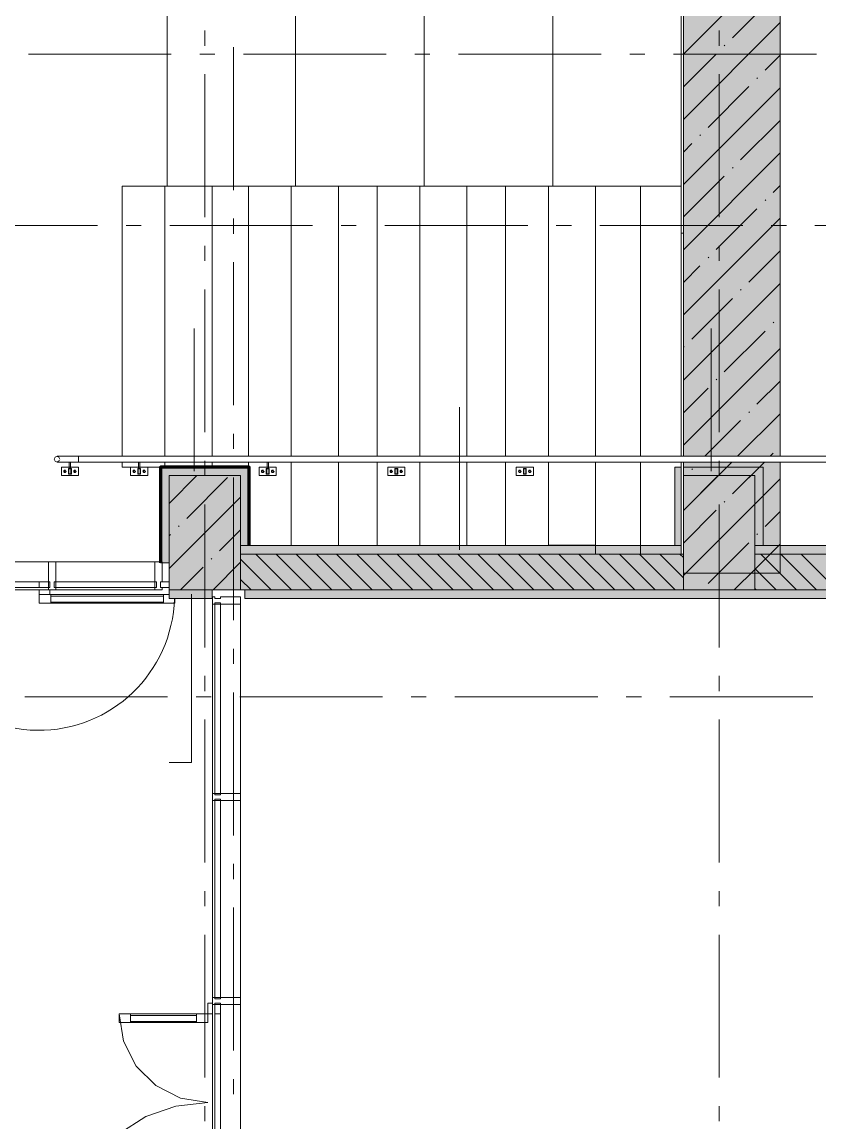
# Model space of a CAD drawing. Header units: millimetres. Extents: x -537608 to 253996, y -217170 to 186033.
# Drawn here: x -357407 to -351826, y -139775 to -132075 of the extents above; entities that cross this region are included whole.
import ezdxf

# ---------------------------------------------------------------- set-up
doc = ezdxf.new("R2010")
doc.units = ezdxf.units.MM
doc.layers.add('16) Лак 1.6м', color=160, linetype='Continuous', lineweight=90)
doc.layers.add('PDF _Геометрия', color=7, linetype='Continuous')
doc.layers.add('PDF _Сплошная заливка', color=7, linetype='Continuous', true_color=0xffffff)

msp = doc.modelspace()

# ---------------------------------------------------------------- hatches: boundary and pattern name
at = {"layer": 'PDF _Сплошная заливка', "transparency": 33554559}
h = msp.add_hatch(color=256, dxfattribs=at)
h.paths.add_polyline_path([(-352098.7456, -135932.6275), (-352098.7456, -135155.1654), (-352776.1943, -135155.1654), (-352776.1943, -135932.6275)], flags=0)
h.paths.add_polyline_path([(-352776.1943, -135115.1656), (-352098.7456, -135115.1656), (-352098.7456, -124649.6246), (-352776.1943, -124649.6246), (-352776.1943, -134010.3489)], flags=0)
at = {"layer": 'PDF _Сплошная заливка', "true_color": 0xff7d7d, "transparency": 33554559}
for points in [[(-356436.2002, -135861.4745), (-356376.2016, -135861.4745), (-356376.2016, -135189.9744), (-356436.2002, -135189.9744), (-356436.2002, -135436.83)], [(-355816.2009, -135739.9747), (-355816.2009, -135189.9744), (-355876.1995, -135189.9744), (-355876.1995, -135739.9747), (-355847.3154, -135739.9747)]]:
    msp.add_hatch(color=11, dxfattribs=at).paths.add_polyline_path(points)
at = {"layer": 'PDF _Сплошная заливка', "transparency": 33554559}
msp.add_hatch(color=256, dxfattribs=at).paths.add_polyline_path([(-356376.2016, -136049.9743), (-355876.1995, -136049.9743), (-355876.1995, -135249.975), (-356376.2016, -135249.975), (-356376.2016, -135436.83)])
at = {"layer": 'PDF _Сплошная заливка', "true_color": 0xd225fe, "transparency": 33554559}
for points in [[(-352791.1961, -135799.9753), (-352791.1961, -135739.9747), (-355876.1995, -135739.9747), (-355876.1995, -135799.9753), (-353317.5075, -135799.9753)], [(-348136.1979, -135799.6287), (-348136.1979, -135739.628), (-352276.2007, -135739.628), (-352276.2007, -135799.6287), (-349944.4302, -135799.6287)]]:
    msp.add_hatch(color=200, dxfattribs=at).paths.add_polyline_path(points)
at = {"layer": 'PDF _Сплошная заливка', "transparency": 33554559}
h = msp.add_hatch(color=256, dxfattribs=at)
h.paths.add_polyline_path([(-348076.1994, -136049.9743), (-348076.1994, -135799.9753), (-352276.2007, -135799.9753), (-352276.2007, -136049.9743), (-349944.4302, -136049.9743)], flags=0)
h.paths.add_polyline_path([(-355876.1995, -136049.9743), (-352776.1943, -136049.9743), (-352776.1943, -135799.9753), (-355876.1995, -135799.9753)], flags=0)
at = {"layer": 'PDF _Сплошная заливка', "true_color": 0x56bc34, "transparency": 33554559}
for points in [[(-356076.2003, -136109.8006), (-356076.2003, -136049.9743), (-356376.2016, -136049.9743), (-356376.2016, -136109.8006), (-356268.9501, -136109.8006)], [(-347576.1972, -136109.975), (-347576.1972, -136049.9743), (-355846.1959, -136049.9743), (-355846.1959, -136109.975), (-348076.1994, -136109.975)]]:
    msp.add_hatch(color=85, dxfattribs=at).paths.add_polyline_path(points)

# ---------------------------------------------------------------- linework, layer by layer
at = {"layer": '16) Лак 1.6м'}
msp.add_lwpolyline([(-355816.2009, -135739.9747), (-355816.2009, -135189.9744), (-356436.2002, -135189.9744), (-356436.2002, -135861.4745)], dxfattribs=at)
at = {"layer": 'PDF _Геометрия', "color": 9, "lineweight": 9, "true_color": 0xc0c0c0}
for p, q in [((-353691.2001, -124649.6246), (-353691.2001, -133224.6259)), ((-355491.1995, -124709.6231), (-355491.1995, -133224.6259)), ((-354591.1955, -124709.6231), (-354591.1955, -133224.6259)), ((-356391.2035, -125259.9701), (-356391.2035, -133224.6259)), ((-356406.1966, -133224.6259), (-356706.198, -133224.6259)), ((-356706.198, -133224.6259), (-356706.198, -135115.1656)), ((-356076.2003, -133224.6259), (-356406.1966, -133224.6259)), ((-356406.1966, -133224.6259), (-356406.1966, -135115.1656)), ((-356391.2035, -133224.6259), (-355821.1958, -133224.6259)), ((-355821.1958, -133224.6259), (-356076.2003, -133224.6259)), ((-356076.2003, -133224.6259), (-356076.2003, -135115.1656)), ((-356076.2003, -135115.1656), (-356076.2003, -133224.6259)), ((-355521.203, -133224.6259), (-355821.1958, -133224.6259)), ((-355821.1958, -133224.6259), (-355821.1958, -135115.1656)), ((-355191.1981, -133224.6259), (-355521.203, -133224.6259)), ((-355521.203, -133224.6259), (-355521.203, -135115.1656)), ((-355491.1995, -133224.6259), (-354921.2004, -133224.6259)), ((-354921.2004, -133224.6259), (-355191.1981, -133224.6259)), ((-355191.1981, -133224.6259), (-355191.1981, -135115.1656)), ((-355191.1981, -135115.1656), (-355191.1981, -133224.6259)), ((-354621.199, -133224.6259), (-354921.2004, -133224.6259)), ((-354921.2004, -133224.6259), (-354921.2004, -135115.1656)), ((-354291.2028, -133224.6259), (-354621.199, -133224.6259)), ((-354621.199, -133224.6259), (-354621.199, -135115.1656)), ((-354591.1955, -133224.6259), (-354021.1964, -133224.6259)), ((-354021.1964, -133224.6259), (-354291.2028, -133224.6259)), ((-354291.2028, -133224.6259), (-354291.2028, -135115.1656)), ((-354291.2028, -135115.1656), (-354291.2028, -133224.6259)), ((-353721.1951, -133224.6259), (-354021.1964, -133224.6259)), ((-354021.1964, -133224.6259), (-354021.1964, -135115.1656)), ((-353391.1988, -133224.6259), (-353721.1951, -133224.6259)), ((-353721.1951, -133224.6259), (-353721.1951, -135115.1656)), ((-353691.2001, -133224.6259), (-352791.1961, -133224.6259)), ((-353076.1957, -133224.6259), (-353391.1988, -133224.6259)), ((-353391.1988, -133224.6259), (-353391.1988, -135115.1656)), ((-353391.1988, -135115.1656), (-353391.1988, -133224.6259)), ((-353076.1957, -135115.1656), (-353076.1957, -133224.6259)), ((-356706.198, -135155.1654), (-356706.198, -135189.9744)), ((-356706.198, -135189.9744), (-356436.2002, -135189.9744)), ((-356406.1966, -135155.1654), (-356406.1966, -135189.9744)), ((-356076.2003, -135155.1654), (-356076.2003, -135189.9744)), ((-356076.2003, -135189.9744), (-356076.2003, -135155.1654)), ((-355821.1958, -135155.1654), (-355821.1958, -135189.9744)), ((-355521.203, -135155.1654), (-355521.203, -135739.9747)), ((-355191.1981, -135155.1654), (-355191.1981, -135739.9747)), ((-355191.1981, -135739.9747), (-355191.1981, -135155.1654)), ((-354921.2004, -135155.1654), (-354921.2004, -135739.9747)), ((-354621.199, -135155.1654), (-354621.199, -135739.9747)), ((-354291.2028, -135155.1654), (-354291.2028, -135739.9747)), ((-354291.2028, -135739.9747), (-354291.2028, -135155.1654)), ((-354021.1964, -135155.1654), (-354021.1964, -135739.9747)), ((-353721.1951, -135155.1654), (-353721.1951, -135737.6279)), ((-353391.1988, -135737.6279), (-353391.1988, -135155.1654)), ((-353391.1988, -135155.1654), (-353391.1988, -135799.9753)), ((-353076.1957, -135799.9753), (-353076.1957, -135155.1654)), ((-353721.1951, -135737.6279), (-353391.1988, -135737.6279)), ((-353391.1988, -135799.9753), (-353076.1957, -135799.9753)), ((-356426.2019, -135992.9748), (-356376.2016, -135992.9748)), ((-356376.2016, -136032.9746), (-356426.2019, -136032.9746))]:
    msp.add_line(p, q, dxfattribs=at)
at = {"layer": 'PDF _Геометрия', "lineweight": 9}
for p, q in [((-352098.7456, -135115.1656), (-352098.7456, -124649.6246)), ((-352791.1961, -133552.6264), (-352791.1961, -124839.6229)), ((-352791.1961, -135115.1656), (-352791.1961, -124839.6229)), ((-352776.1943, -124839.6229), (-352776.1943, -133552.6264)), ((-352776.1943, -124839.6229), (-352776.1943, -135115.1656)), ((-352776.1943, -132300.6919), (-352098.7456, -131623.2367)), ((-352432.4364, -132185.0287), (-352147.3163, -131899.9064)), ((-352776.1943, -132756.89), (-352098.7456, -132079.4349)), ((-352489.4638, -132242.054), (-352484.7187, -132237.311)), ((-352776.1943, -132528.7909), (-352546.4827, -132299.0771)), ((-352204.3351, -132413.1278), (-352098.7456, -132307.5318)), ((-352261.3626, -132470.1509), (-352256.6175, -132465.4101)), ((-352776.1943, -133213.086), (-352098.7456, -132535.6309)), ((-352603.5102, -132812.3006), (-352318.3901, -132527.1762)), ((-352375.4089, -133040.3976), (-352098.7456, -132763.73)), ((-352660.5376, -132869.3238), (-352655.7925, -132864.583)), ((-352776.1943, -132984.9891), (-352717.5565, -132926.3491)), ((-352776.1943, -133669.2843), (-352098.7456, -132991.829)), ((-352432.4364, -133097.4229), (-352427.6913, -133092.6821)), ((-352774.5839, -133439.5705), (-352489.4638, -133154.4482)), ((-352147.3163, -133268.4967), (-352098.7456, -133219.9281)), ((-352204.3351, -133325.522), (-352199.5986, -133320.779)), ((-352546.4827, -133667.6696), (-352261.3626, -133382.5451)), ((-352776.1943, -134125.4825), (-352098.7456, -133448.0251)), ((-352776.1943, -133552.6264), (-352791.1961, -133552.6264)), ((-352603.5102, -133724.6949), (-352598.7651, -133719.9519)), ((-352318.3901, -133895.7687), (-352098.7456, -133676.1242)), ((-352776.1943, -133897.3834), (-352660.5376, -133781.7181)), ((-352776.1943, -134581.6785), (-352098.7456, -133904.2233)), ((-352375.4089, -133952.7918), (-352370.6724, -133948.051)), ((-352717.5565, -134294.9415), (-352432.4364, -134009.8172)), ((-352147.3163, -134180.8909), (-352142.5711, -134176.1501)), ((-356201.02, -135219.9758), (-356201.02, -134219.9735)), ((-352580.8266, -135219.9758), (-352580.8266, -134219.9735)), ((-352489.4638, -134523.0385), (-352204.3351, -134237.9162)), ((-352776.1943, -135037.8767), (-352098.7456, -134360.4194)), ((-352774.5839, -134351.9647), (-352769.8389, -134347.2239)), ((-352546.4827, -134580.0638), (-352541.7462, -134575.323)), ((-352261.3626, -134751.1376), (-352098.7456, -134588.5184)), ((-352776.1943, -134809.7776), (-352603.5102, -134637.0891)), ((-354342.9253, -135769.976), (-354342.9253, -134769.9738)), ((-352397.2915, -135115.1656), (-352098.7456, -134816.6175)), ((-352318.3901, -134808.1629), (-352313.6449, -134803.4199)), ((-352625.3928, -135115.1656), (-352375.4089, -134865.186)), ((-357181.2001, -135135.1644), (-357175.1545, -135120.8344)), ((-357175.5335, -135149.1156), (-357181.2001, -135135.1644)), ((-357175.1545, -135120.8344), (-357161.2034, -135115.1656)), ((-357161.2034, -135115.1656), (-357154.934, -135115.1656)), ((-357160.1528, -135115.1656), (-357161.2034, -135115.1656)), ((-357148.7249, -135121.5061), (-357161.2034, -135116.6641)), ((-357149.0263, -135115.1656), (-357160.1528, -135115.1656)), ((-357154.934, -135115.1656), (-357137.4348, -135115.1656)), ((-357127.9015, -135115.1656), (-357149.0263, -135115.1656)), ((-357142.6966, -135135.1644), (-357148.7249, -135121.5061)), ((-357137.4348, -135115.1656), (-357112.3658, -135115.1656)), ((-357101.1963, -135115.1656), (-357127.9015, -135115.1656)), ((-357112.3658, -135115.1656), (-357101.1963, -135115.1656)), ((-357101.1963, -135115.1656), (-357011.2028, -135115.1656)), ((-357011.2028, -135115.1656), (-357101.1963, -135115.1656)), ((-357011.2028, -135155.1654), (-357011.2028, -135115.1656)), ((-357011.2028, -135115.1656), (-344731.1967, -135115.1656)), ((-352169.1903, -135115.1656), (-352147.3163, -135093.2851)), ((-357161.2034, -135155.1654), (-357175.5335, -135149.1156)), ((-357161.2034, -135153.6648), (-357147.5451, -135147.643)), ((-357161.2034, -135155.1654), (-357160.1528, -135155.1654)), ((-357154.934, -135155.1654), (-357161.2034, -135155.1654)), ((-357160.1528, -135155.1654), (-357149.0263, -135155.1654)), ((-357137.4348, -135155.1654), (-357154.934, -135155.1654)), ((-357149.0263, -135155.1654), (-357127.9015, -135155.1654)), ((-357147.5451, -135147.643), (-357145.7711, -135143.0873)), ((-357112.3658, -135155.1654), (-357137.4348, -135155.1654)), ((-357131.1999, -135250.1645), (-357131.1999, -135190.1638)), ((-357131.1999, -135190.1638), (-357011.2028, -135190.1638)), ((-357127.9015, -135155.1654), (-357101.1963, -135155.1654)), ((-357113.9934, -135215.6656), (-357112.5638, -135213.8011)), ((-357112.5638, -135213.8011), (-357110.7037, -135212.3715)), ((-357101.1963, -135155.1654), (-357112.3658, -135155.1654)), ((-357110.7037, -135212.3715), (-357108.5335, -135211.4716)), ((-357108.5335, -135211.4716), (-357106.1997, -135211.1659)), ((-357106.1997, -135211.1659), (-357101.7044, -135212.3715)), ((-357101.1963, -135155.1654), (-357011.2028, -135155.1654)), ((-357011.2028, -135155.1654), (-357101.1963, -135155.1654)), ((-357081.1996, -135200.1643), (-357061.203, -135200.1643)), ((-357061.203, -135200.1643), (-357081.1996, -135200.1643)), ((-357081.1996, -135200.1643), (-357081.1996, -135240.164)), ((-357064.1999, -135203.1655), (-357078.2027, -135203.1655)), ((-357078.2027, -135203.1655), (-357064.1999, -135203.1655)), ((-357078.2027, -135237.1649), (-357078.2027, -135203.1655)), ((-357076.1961, -135153.9274), (-357076.1961, -135160.1645)), ((-357076.1961, -135160.1645), (-357076.1961, -135153.9274)), ((-357076.1961, -135160.1645), (-357076.1961, -135200.1643)), ((-357076.1961, -135200.1643), (-357076.1961, -135160.1645)), ((-357076.0325, -135200.1643), (-357076.1961, -135200.1643)), ((-357076.1961, -135200.1643), (-357076.0325, -135200.1643)), ((-357076.0325, -135200.1643), (-357076.1961, -135200.1643)), ((-357076.1961, -135200.1643), (-357076.0325, -135200.1643)), ((-357075.533, -135200.1643), (-357076.0325, -135200.1643)), ((-357076.0325, -135200.1643), (-357075.533, -135200.1643)), ((-357075.533, -135200.1643), (-357076.0325, -135200.1643)), ((-357076.0325, -135200.1643), (-357075.533, -135200.1643)), ((-357074.7321, -135200.1643), (-357075.533, -135200.1643)), ((-357075.533, -135200.1643), (-357074.7321, -135200.1643)), ((-357074.7321, -135200.1643), (-357075.533, -135200.1643)), ((-357075.533, -135200.1643), (-357074.7321, -135200.1643)), ((-357073.6987, -135200.1643), (-357074.7321, -135200.1643)), ((-357074.7321, -135200.1643), (-357073.6987, -135200.1643)), ((-357073.6987, -135200.1643), (-357074.7321, -135200.1643)), ((-357074.7321, -135200.1643), (-357073.6987, -135200.1643)), ((-357072.4931, -135200.1643), (-357073.6987, -135200.1643)), ((-357073.6987, -135200.1643), (-357072.4931, -135200.1643)), ((-357072.4931, -135200.1643), (-357073.6987, -135200.1643)), ((-357073.6987, -135200.1643), (-357072.4931, -135200.1643)), ((-357071.2013, -135200.1643), (-357072.4931, -135200.1643)), ((-357072.4931, -135200.1643), (-357071.2013, -135200.1643)), ((-357071.2013, -135200.1643), (-357072.4931, -135200.1643)), ((-357072.4931, -135200.1643), (-357071.2013, -135200.1643)), ((-357071.2013, -135200.1643), (-357069.9095, -135200.1643)), ((-357069.9095, -135200.1643), (-357071.2013, -135200.1643)), ((-357071.2013, -135200.1643), (-357069.9095, -135200.1643)), ((-357069.9095, -135200.1643), (-357071.2013, -135200.1643)), ((-357069.9095, -135200.1643), (-357068.7038, -135200.1643)), ((-357068.7038, -135200.1643), (-357069.9095, -135200.1643)), ((-357069.9095, -135200.1643), (-357068.7038, -135200.1643)), ((-357068.7038, -135200.1643), (-357069.9095, -135200.1643)), ((-357068.7038, -135200.1643), (-357067.6619, -135200.1643)), ((-357067.6619, -135200.1643), (-357068.7038, -135200.1643)), ((-357068.7038, -135200.1643), (-357067.6619, -135200.1643)), ((-357067.6619, -135200.1643), (-357068.7038, -135200.1643)), ((-357067.6619, -135200.1643), (-357066.8695, -135200.1643)), ((-357066.8695, -135200.1643), (-357067.6619, -135200.1643)), ((-357067.6619, -135200.1643), (-357066.8695, -135200.1643)), ((-357066.8695, -135200.1643), (-357067.6619, -135200.1643)), ((-357066.8695, -135200.1643), (-357066.37, -135200.1643)), ((-357066.37, -135200.1643), (-357066.8695, -135200.1643)), ((-357066.8695, -135200.1643), (-357066.37, -135200.1643)), ((-357066.37, -135200.1643), (-357066.8695, -135200.1643)), ((-357066.37, -135200.1643), (-357066.1978, -135200.1643)), ((-357066.1978, -135200.1643), (-357066.37, -135200.1643)), ((-357066.37, -135200.1643), (-357066.1978, -135200.1643)), ((-357066.1978, -135200.1643), (-357066.37, -135200.1643)), ((-357066.1978, -135160.1645), (-357066.1978, -135156.6316)), ((-357066.1978, -135156.6316), (-357066.1978, -135160.1645)), ((-357066.1978, -135160.1645), (-357066.1978, -135200.1643)), ((-357066.1978, -135200.1643), (-357066.1978, -135160.1645)), ((-357064.1999, -135203.1655), (-357064.1999, -135237.1649)), ((-357061.203, -135240.164), (-357061.203, -135200.1643)), ((-357043.9966, -135215.6656), (-357042.567, -135213.8011)), ((-357042.567, -135213.8011), (-357040.6983, -135212.3715)), ((-357040.6983, -135212.3715), (-357038.5281, -135211.4716)), ((-357038.5281, -135211.4716), (-357036.2029, -135211.1659)), ((-357036.2029, -135211.1659), (-357031.6989, -135212.3715)), ((-344731.1967, -135155.1654), (-357011.2028, -135155.1654)), ((-357011.2028, -135190.1638), (-357011.2028, -135250.1645)), ((-356646.1994, -135250.1645), (-356646.1994, -135190.1638)), ((-356646.1994, -135190.1638), (-356526.2023, -135190.1638)), ((-356628.993, -135215.6656), (-356627.5635, -135213.8011)), ((-356627.5635, -135213.8011), (-356625.7033, -135212.3715)), ((-356625.7033, -135212.3715), (-356623.5331, -135211.4716)), ((-356623.5331, -135211.4716), (-356621.1993, -135211.1659)), ((-356621.1993, -135211.1659), (-356616.7039, -135212.3715)), ((-356596.1992, -135200.1643), (-356576.2025, -135200.1643)), ((-356576.2025, -135200.1643), (-356596.1992, -135200.1643)), ((-356596.1992, -135200.1643), (-356596.1992, -135240.164)), ((-356579.1995, -135203.1655), (-356593.2023, -135203.1655)), ((-356593.2023, -135203.1655), (-356579.1995, -135203.1655)), ((-356593.2023, -135237.1649), (-356593.2023, -135203.1655)), ((-356591.1958, -135155.1654), (-356591.1958, -135160.1645)), ((-356591.1958, -135160.1645), (-356591.1958, -135155.1654)), ((-356591.1958, -135160.1645), (-356591.1958, -135200.1643)), ((-356591.1958, -135200.1643), (-356591.1958, -135160.1645)), ((-356591.0321, -135200.1643), (-356591.1958, -135200.1643)), ((-356591.1958, -135200.1643), (-356591.0321, -135200.1643)), ((-356591.0321, -135200.1643), (-356591.1958, -135200.1643)), ((-356591.1958, -135200.1643), (-356591.0321, -135200.1643)), ((-356590.5326, -135200.1643), (-356591.0321, -135200.1643)), ((-356591.0321, -135200.1643), (-356590.5326, -135200.1643)), ((-356590.5326, -135200.1643), (-356591.0321, -135200.1643)), ((-356591.0321, -135200.1643), (-356590.5326, -135200.1643)), ((-356589.7317, -135200.1643), (-356590.5326, -135200.1643)), ((-356590.5326, -135200.1643), (-356589.7317, -135200.1643)), ((-356589.7317, -135200.1643), (-356590.5326, -135200.1643)), ((-356590.5326, -135200.1643), (-356589.7317, -135200.1643)), ((-356588.6983, -135200.1643), (-356589.7317, -135200.1643)), ((-356589.7317, -135200.1643), (-356588.6983, -135200.1643)), ((-356588.6983, -135200.1643), (-356589.7317, -135200.1643)), ((-356589.7317, -135200.1643), (-356588.6983, -135200.1643)), ((-356587.4926, -135200.1643), (-356588.6983, -135200.1643)), ((-356588.6983, -135200.1643), (-356587.4926, -135200.1643)), ((-356587.4926, -135200.1643), (-356588.6983, -135200.1643)), ((-356588.6983, -135200.1643), (-356587.4926, -135200.1643)), ((-356586.2009, -135200.1643), (-356587.4926, -135200.1643)), ((-356587.4926, -135200.1643), (-356586.2009, -135200.1643)), ((-356586.2009, -135200.1643), (-356587.4926, -135200.1643)), ((-356587.4926, -135200.1643), (-356586.2009, -135200.1643)), ((-356586.2009, -135200.1643), (-356584.9091, -135200.1643)), ((-356584.9091, -135200.1643), (-356586.2009, -135200.1643)), ((-356586.2009, -135200.1643), (-356584.9091, -135200.1643)), ((-356584.9091, -135200.1643), (-356586.2009, -135200.1643)), ((-356584.9091, -135200.1643), (-356583.7034, -135200.1643)), ((-356583.7034, -135200.1643), (-356584.9091, -135200.1643)), ((-356584.9091, -135200.1643), (-356583.7034, -135200.1643)), ((-356583.7034, -135200.1643), (-356584.9091, -135200.1643)), ((-356583.7034, -135200.1643), (-356582.6614, -135200.1643)), ((-356582.6614, -135200.1643), (-356583.7034, -135200.1643)), ((-356583.7034, -135200.1643), (-356582.6614, -135200.1643)), ((-356582.6614, -135200.1643), (-356583.7034, -135200.1643)), ((-356582.6614, -135200.1643), (-356581.8691, -135200.1643)), ((-356581.8691, -135200.1643), (-356582.6614, -135200.1643)), ((-356582.6614, -135200.1643), (-356581.8691, -135200.1643)), ((-356581.8691, -135200.1643), (-356582.6614, -135200.1643)), ((-356581.8691, -135200.1643), (-356581.3696, -135200.1643)), ((-356581.3696, -135200.1643), (-356581.8691, -135200.1643)), ((-356581.8691, -135200.1643), (-356581.3696, -135200.1643)), ((-356581.3696, -135200.1643), (-356581.8691, -135200.1643)), ((-356581.3696, -135200.1643), (-356581.1974, -135200.1643)), ((-356581.1974, -135200.1643), (-356581.3696, -135200.1643)), ((-356581.3696, -135200.1643), (-356581.1974, -135200.1643)), ((-356581.1974, -135200.1643), (-356581.3696, -135200.1643)), ((-356581.1974, -135160.1645), (-356581.1974, -135156.6316)), ((-356581.1974, -135156.6316), (-356581.1974, -135160.1645)), ((-356581.1974, -135160.1645), (-356581.1974, -135200.1643)), ((-356581.1974, -135200.1643), (-356581.1974, -135160.1645)), ((-356579.1995, -135203.1655), (-356579.1995, -135237.1649)), ((-356576.2025, -135240.164), (-356576.2025, -135200.1643)), ((-356558.9962, -135215.6656), (-356557.5666, -135213.8011)), ((-356557.5666, -135213.8011), (-356555.6978, -135212.3715)), ((-356555.6978, -135212.3715), (-356553.5276, -135211.4716)), ((-356553.5276, -135211.4716), (-356551.2024, -135211.1659)), ((-356551.2024, -135211.1659), (-356546.6984, -135212.3715)), ((-356526.2023, -135190.1638), (-356526.2023, -135250.1645)), ((-356376.2016, -135189.9744), (-356436.2002, -135189.9744)), ((-356436.2002, -135189.9744), (-356436.2002, -135861.4745)), ((-355876.1995, -135189.9744), (-356376.2016, -135189.9744)), ((-355816.2009, -135189.9744), (-355876.1995, -135189.9744)), ((-355816.2009, -135739.9747), (-355816.2009, -135189.9744)), ((-355746.1954, -135250.1645), (-355746.1954, -135190.1638)), ((-355746.1954, -135190.1638), (-355626.1984, -135190.1638)), ((-355728.9976, -135215.6656), (-355727.5594, -135213.8011)), ((-355727.5594, -135213.8011), (-355725.6993, -135212.3715)), ((-355725.6993, -135212.3715), (-355723.5291, -135211.4716)), ((-355723.5291, -135211.4716), (-355721.1953, -135211.1659)), ((-355721.1953, -135211.1659), (-355716.7, -135212.3715)), ((-355696.2038, -135200.1643), (-355676.1986, -135200.1643)), ((-355676.1986, -135200.1643), (-355696.2038, -135200.1643)), ((-355696.2038, -135200.1643), (-355696.2038, -135240.164)), ((-355679.1954, -135203.1655), (-355693.1983, -135203.1655)), ((-355693.1983, -135203.1655), (-355679.1954, -135203.1655)), ((-355693.1983, -135237.1649), (-355693.1983, -135203.1655)), ((-355691.2003, -135155.1654), (-355691.2003, -135160.1645)), ((-355691.2003, -135160.1645), (-355691.2003, -135200.1643)), ((-355691.0281, -135200.1643), (-355691.2003, -135200.1643)), ((-355691.2003, -135200.1643), (-355691.0281, -135200.1643)), ((-355690.5286, -135200.1643), (-355691.0281, -135200.1643)), ((-355691.0281, -135200.1643), (-355690.5286, -135200.1643)), ((-355689.7363, -135200.1643), (-355690.5286, -135200.1643)), ((-355690.5286, -135200.1643), (-355689.7363, -135200.1643)), ((-355688.7029, -135200.1643), (-355689.7363, -135200.1643)), ((-355689.7363, -135200.1643), (-355688.7029, -135200.1643)), ((-355687.4973, -135200.1643), (-355688.7029, -135200.1643)), ((-355688.7029, -135200.1643), (-355687.4973, -135200.1643)), ((-355686.1969, -135200.1643), (-355687.4973, -135200.1643)), ((-355687.4973, -135200.1643), (-355686.1969, -135200.1643)), ((-355686.1969, -135200.1643), (-355684.9051, -135200.1643)), ((-355684.9051, -135200.1643), (-355686.1969, -135200.1643)), ((-355684.9051, -135200.1643), (-355683.6994, -135200.1643)), ((-355683.6994, -135200.1643), (-355684.9051, -135200.1643)), ((-355683.6994, -135200.1643), (-355682.6661, -135200.1643)), ((-355682.6661, -135200.1643), (-355683.6994, -135200.1643)), ((-355682.6661, -135200.1643), (-355681.8651, -135200.1643)), ((-355681.8651, -135200.1643), (-355682.6661, -135200.1643)), ((-355681.8651, -135200.1643), (-355681.3656, -135200.1643)), ((-355681.3656, -135200.1643), (-355681.8651, -135200.1643)), ((-355681.3656, -135200.1643), (-355681.202, -135200.1643)), ((-355681.202, -135200.1643), (-355681.3656, -135200.1643)), ((-355681.202, -135160.1645), (-355681.202, -135156.6316)), ((-355681.202, -135200.1643), (-355681.202, -135160.1645)), ((-355679.1954, -135203.1655), (-355679.1954, -135237.1649)), ((-355676.1986, -135240.164), (-355676.1986, -135200.1643)), ((-355658.9921, -135215.6656), (-355657.5626, -135213.8011)), ((-355657.5626, -135213.8011), (-355655.7025, -135212.3715)), ((-355655.7025, -135212.3715), (-355653.5323, -135211.4716)), ((-355653.5323, -135211.4716), (-355651.1985, -135211.1659)), ((-355651.1985, -135211.1659), (-355646.7031, -135212.3715)), ((-355626.1984, -135190.1638), (-355626.1984, -135250.1645)), ((-354846.2, -135250.1645), (-354846.2, -135190.1638)), ((-354846.2, -135190.1638), (-354726.203, -135190.1638)), ((-354828.9937, -135215.6656), (-354827.5641, -135213.8011)), ((-354827.5641, -135213.8011), (-354825.6953, -135212.3715)), ((-354825.6953, -135212.3715), (-354823.5251, -135211.4716)), ((-354823.5251, -135211.4716), (-354821.1999, -135211.1659)), ((-354821.1999, -135211.1659), (-354816.6959, -135212.3715)), ((-354796.1998, -135200.1643), (-354776.2032, -135200.1643)), ((-354776.2032, -135200.1643), (-354796.1998, -135200.1643)), ((-354796.1998, -135200.1643), (-354796.1998, -135240.164)), ((-354779.2001, -135203.1655), (-354793.203, -135203.1655)), ((-354793.203, -135203.1655), (-354779.2001, -135203.1655)), ((-354793.203, -135237.1649), (-354793.203, -135203.1655)), ((-354779.2001, -135203.1655), (-354779.2001, -135237.1649)), ((-354776.2032, -135240.164), (-354776.2032, -135200.1643)), ((-354758.9968, -135215.6656), (-354757.5672, -135213.8011)), ((-354757.5672, -135213.8011), (-354755.6984, -135212.3715)), ((-354755.6984, -135212.3715), (-354753.5283, -135211.4716)), ((-354753.5283, -135211.4716), (-354751.2031, -135211.1659)), ((-354751.2031, -135211.1659), (-354746.6991, -135212.3715)), ((-354726.203, -135190.1638), (-354726.203, -135250.1645)), ((-353946.1961, -135250.1645), (-353946.1961, -135190.1638)), ((-353946.1961, -135190.1638), (-353826.199, -135190.1638)), ((-353928.9897, -135215.6656), (-353927.5601, -135213.8011)), ((-353927.5601, -135213.8011), (-353925.7, -135212.3715)), ((-353925.7, -135212.3715), (-353923.5298, -135211.4716)), ((-353923.5298, -135211.4716), (-353921.196, -135211.1659)), ((-353921.196, -135211.1659), (-353916.7006, -135212.3715)), ((-353896.1959, -135200.1643), (-353876.1992, -135200.1643)), ((-353876.1992, -135200.1643), (-353896.1959, -135200.1643)), ((-353896.1959, -135200.1643), (-353896.1959, -135240.164)), ((-353879.1961, -135203.1655), (-353893.1989, -135203.1655)), ((-353893.1989, -135203.1655), (-353879.1961, -135203.1655)), ((-353893.1989, -135237.1649), (-353893.1989, -135203.1655)), ((-353879.1961, -135203.1655), (-353879.1961, -135237.1649)), ((-353876.1992, -135240.164), (-353876.1992, -135200.1643)), ((-353858.9928, -135215.6656), (-353857.5632, -135213.8011)), ((-353857.5632, -135213.8011), (-353855.7031, -135212.3715)), ((-353855.7031, -135212.3715), (-353853.5243, -135211.4716)), ((-353853.5243, -135211.4716), (-353851.1991, -135211.1659)), ((-353851.1991, -135211.1659), (-353846.6951, -135212.3715)), ((-353826.199, -135190.1638), (-353826.199, -135250.1645)), ((-352791.1961, -135189.9744), (-352836.2015, -135189.9744)), ((-352836.2015, -135189.9744), (-352836.2015, -135739.9747)), ((-352791.1961, -135155.1654), (-352791.1961, -135799.9753)), ((-352776.1943, -135494.0728), (-352437.2934, -135155.1654)), ((-352776.1943, -135155.1654), (-352776.1943, -135799.9753)), ((-352276.2007, -135189.9744), (-352776.1943, -135189.9744)), ((-352717.5565, -135207.3358), (-352712.82, -135202.5928)), ((-352432.4364, -135378.4096), (-352209.1922, -135155.1654)), ((-352216.2022, -135189.9744), (-352276.2007, -135189.9744)), ((-352216.2022, -135739.628), (-352216.2022, -135189.9744)), ((-352098.7456, -135932.6275), (-352098.7456, -135155.1654)), ((-357011.2028, -135250.1645), (-357131.1999, -135250.1645)), ((-357061.203, -135240.164), (-357081.1996, -135240.164)), ((-357081.1996, -135240.164), (-357061.203, -135240.164)), ((-357078.2027, -135237.1649), (-357064.1999, -135237.1649)), ((-357064.1999, -135237.1649), (-357078.2027, -135237.1649)), ((-356526.2023, -135250.1645), (-356646.1994, -135250.1645)), ((-356576.2025, -135240.164), (-356596.1992, -135240.164)), ((-356596.1992, -135240.164), (-356576.2025, -135240.164)), ((-356593.2023, -135237.1649), (-356579.1995, -135237.1649)), ((-356579.1995, -135237.1649), (-356593.2023, -135237.1649)), ((-356376.2016, -135444.4967), (-356181.6779, -135249.975)), ((-355876.1995, -135249.975), (-356376.2016, -135249.975)), ((-356376.2016, -135249.975), (-356376.2016, -136049.9743)), ((-356253.0871, -135549.4834), (-355967.967, -135264.3589)), ((-355876.1995, -136049.9743), (-355876.1995, -135249.975)), ((-355626.1984, -135250.1645), (-355746.1954, -135250.1645)), ((-355676.1986, -135240.164), (-355696.2038, -135240.164)), ((-355696.2038, -135240.164), (-355676.1986, -135240.164)), ((-355693.1983, -135237.1649), (-355679.1954, -135237.1649)), ((-355679.1954, -135237.1649), (-355693.1983, -135237.1649)), ((-354726.203, -135250.1645), (-354846.2, -135250.1645)), ((-354776.2032, -135240.164), (-354796.1998, -135240.164)), ((-354796.1998, -135240.164), (-354776.2032, -135240.164)), ((-354793.203, -135237.1649), (-354779.2001, -135237.1649)), ((-354779.2001, -135237.1649), (-354793.203, -135237.1649)), ((-353826.199, -135250.1645), (-353946.1961, -135250.1645)), ((-353876.1992, -135240.164), (-353896.1959, -135240.164)), ((-353896.1959, -135240.164), (-353876.1992, -135240.164)), ((-353893.1989, -135237.1649), (-353879.1961, -135237.1649)), ((-353879.1961, -135237.1649), (-353893.1989, -135237.1649)), ((-352532.1009, -135249.975), (-352776.1943, -135494.0728)), ((-352276.2007, -135249.975), (-352776.1943, -135249.975)), ((-352776.1943, -135249.975), (-352276.2007, -135249.975)), ((-352774.5839, -135264.3589), (-352776.1943, -135265.9736)), ((-352776.1943, -135265.9736), (-352774.5839, -135264.3589)), ((-352758.5573, -135932.6275), (-352098.7456, -135272.8136)), ((-352303.9997, -135249.975), (-352432.4364, -135378.4096)), ((-352276.2007, -135799.9753), (-352276.2007, -135249.975)), ((-352276.2007, -135249.975), (-352276.2007, -135739.628)), ((-356376.2016, -135900.6948), (-355876.1995, -135400.6948)), ((-352484.7187, -135430.6919), (-352489.4638, -135435.4327)), ((-352489.4638, -135435.4327), (-352484.7187, -135430.6919)), ((-352776.1943, -135950.271), (-352276.2007, -135450.2709)), ((-352546.4827, -135492.4581), (-352776.1943, -135722.1719)), ((-352776.1943, -135722.1719), (-352546.4827, -135492.4581)), ((-352204.3351, -135606.5065), (-352098.7456, -135500.9127)), ((-356376.2016, -135672.5958), (-356367.1334, -135663.5319)), ((-356310.1146, -135606.5065), (-356305.3695, -135601.7657)), ((-356024.9859, -135777.5825), (-355876.1995, -135628.7918)), ((-352261.3626, -135663.5319), (-352256.6175, -135658.791)), ((-355876.1995, -135739.9747), (-355816.2009, -135739.9747)), ((-352836.2015, -135739.9747), (-355816.2009, -135739.9747)), ((-352836.2015, -135739.9747), (-352791.1961, -135739.9747)), ((-352318.3901, -135720.5572), (-352603.5102, -136005.6794)), ((-352530.4561, -135932.6275), (-352318.3901, -135720.5572)), ((-352302.3549, -135932.6275), (-352098.7456, -135729.0118)), ((-352276.2007, -135739.628), (-352216.2022, -135739.628)), ((-352276.2007, -135739.628), (-352276.2007, -135799.6287)), ((-348136.1979, -135739.628), (-352216.2022, -135739.628)), ((-356082.0133, -135834.6056), (-356077.2682, -135829.8648)), ((-352791.1961, -135799.9753), (-355876.1995, -135799.9753)), ((-355876.1995, -135799.9753), (-352791.1961, -135799.9753)), ((-355519.7649, -136049.9743), (-355769.766, -135799.9753)), ((-355378.3416, -136049.9743), (-355628.3427, -135799.9753)), ((-355236.9269, -136049.9743), (-355486.9194, -135799.9753)), ((-355095.5036, -136049.9743), (-355345.5047, -135799.9753)), ((-354954.0803, -136049.9743), (-355204.0814, -135799.9753)), ((-354812.657, -136049.9743), (-355062.6582, -135799.9753)), ((-354671.2338, -136049.9743), (-354921.2348, -135799.9753)), ((-354529.819, -136049.9743), (-354779.8115, -135799.9753)), ((-354388.3957, -136049.9743), (-354638.3969, -135799.9753)), ((-354246.9725, -136049.9743), (-354496.9736, -135799.9753)), ((-354105.5492, -136049.9743), (-354355.5503, -135799.9753)), ((-353964.1259, -136049.9743), (-354214.127, -135799.9753)), ((-353822.7112, -136049.9743), (-354072.7123, -135799.9753)), ((-353681.2879, -136049.9743), (-353931.289, -135799.9753)), ((-353539.8647, -136049.9743), (-353789.8657, -135799.9753)), ((-353398.4413, -136049.9743), (-353648.4424, -135799.9753)), ((-353257.0266, -136049.9743), (-353507.0191, -135799.9753)), ((-353115.6034, -136049.9743), (-353365.6045, -135799.9753)), ((-352974.1801, -136049.9743), (-353224.1812, -135799.9753)), ((-352832.7568, -136049.9743), (-353082.7579, -135799.9753)), ((-352776.1943, -135965.1134), (-352941.3346, -135799.9753)), ((-352776.1943, -135823.6923), (-352799.9199, -135799.9753)), ((-352791.1961, -135799.9753), (-352776.1943, -135799.9753)), ((-352776.1943, -136049.9743), (-352776.1943, -135799.9753)), ((-352776.1943, -135799.9753), (-352776.1943, -135932.6275)), ((-352776.1943, -135799.9753), (-352776.1943, -136049.9743)), ((-352276.2007, -135799.6287), (-348136.1979, -135799.6287)), ((-352276.2007, -136049.9743), (-352276.2007, -135799.9753)), ((-348076.1994, -135799.9753), (-352276.2007, -135799.9753)), ((-352276.2007, -135799.9753), (-352276.2007, -136049.9743)), ((-351984.2342, -136049.9743), (-352234.2267, -135799.9753)), ((-351842.811, -136049.9743), (-352092.8121, -135799.9753)), ((-351701.3877, -136049.9743), (-351951.3888, -135799.9753)), ((-359251.1972, -135852.9746), (-357221.2019, -135852.9746)), ((-357171.2017, -135852.9746), (-357221.2019, -135852.9746)), ((-357221.2019, -135852.9746), (-357221.2019, -135992.9748)), ((-357171.2017, -135992.9748), (-357171.2017, -135852.9746)), ((-357171.2017, -135852.9746), (-356476.2021, -135852.9746)), ((-356426.2019, -135852.9746), (-356476.2021, -135852.9746)), ((-356476.2021, -135852.9746), (-356476.2021, -135992.9748)), ((-356436.2002, -135861.4745), (-356376.2016, -135861.4745)), ((-356426.2019, -135992.9748), (-356426.2019, -135852.9746)), ((-356297.3863, -136049.9743), (-356139.0408, -135891.6309)), ((-356069.285, -136049.9743), (-355876.1995, -135856.8909)), ((-355661.1881, -136049.9743), (-355876.1995, -135834.963)), ((-352419.7081, -136049.9743), (-352276.2007, -135906.4669)), ((-352125.6489, -136049.9743), (-352276.2007, -135899.4289)), ((-355802.6115, -136049.9743), (-355876.1995, -135976.3841)), ((-352776.1943, -135932.6275), (-352098.7456, -135932.6275)), ((-359251.1972, -135992.9748), (-357221.2019, -135992.9748)), ((-357221.2019, -136032.9746), (-359251.1972, -136032.9746)), ((-359251.1972, -136049.9743), (-357221.2019, -136049.9743)), ((-357286.204, -136032.9746), (-357286.204, -135992.9748)), ((-357286.204, -135992.9748), (-357286.204, -136032.9746)), ((-357286.204, -136082.9748), (-357286.204, -136049.9743)), ((-357286.204, -136049.9743), (-357286.204, -136082.9748)), ((-357221.2019, -135992.9748), (-357221.2019, -136032.9746)), ((-357221.2019, -135992.9748), (-357211.2037, -135992.9748)), ((-357211.2037, -136032.9746), (-357221.2019, -136032.9746)), ((-357221.2019, -136032.9746), (-357221.2019, -136049.9743)), ((-357221.2019, -136049.9743), (-357171.2017, -136049.9743)), ((-357211.2037, -135992.9748), (-357211.2037, -136032.9746)), ((-357211.2037, -136082.9748), (-357211.2037, -136049.9743)), ((-357211.2037, -136049.9743), (-357211.2037, -136082.9748)), ((-357181.2001, -136032.9746), (-357181.2001, -135992.9748)), ((-357181.2001, -135992.9748), (-357171.2017, -135992.9748)), ((-357171.2017, -136032.9746), (-357181.2001, -136032.9746)), ((-357171.2017, -136032.9746), (-357171.2017, -135992.9748)), ((-357171.2017, -135992.9748), (-356476.2021, -135992.9748)), ((-357171.2017, -136049.9743), (-357171.2017, -136032.9746)), ((-356476.2021, -136032.9746), (-357171.2017, -136032.9746)), ((-357171.2017, -136049.9743), (-356476.2021, -136049.9743)), ((-356476.2021, -135992.9748), (-356476.2021, -136032.9746)), ((-356476.2021, -135992.9748), (-356466.2038, -135992.9748)), ((-356466.2038, -136032.9746), (-356476.2021, -136032.9746)), ((-356476.2021, -136032.9746), (-356476.2021, -136049.9743)), ((-356476.2021, -136049.9743), (-356426.2019, -136049.9743)), ((-356466.2038, -135992.9748), (-356466.2038, -136032.9746)), ((-356436.2002, -136032.9746), (-356436.2002, -135992.9748)), ((-356436.2002, -135992.9748), (-356426.2019, -135992.9748)), ((-356426.2019, -136032.9746), (-356436.2002, -136032.9746)), ((-356426.2019, -136049.9743), (-356426.2019, -136032.9746)), ((-356376.2016, -136049.9743), (-355876.1995, -136049.9743)), ((-356376.2016, -136049.9743), (-356376.2016, -136109.8006)), ((-356076.2003, -136109.8006), (-356076.2003, -136049.9743)), ((-355876.1995, -136049.9743), (-352776.1943, -136049.9743)), ((-348076.1994, -136049.9743), (-355846.1959, -136049.9743)), ((-355846.1959, -136049.9743), (-355846.1959, -136109.975)), ((-352776.1943, -136049.9743), (-352276.2007, -136049.9743)), ((-352267.0722, -136049.9743), (-352276.2007, -136040.85)), ((-352276.2007, -136049.9743), (-348076.1994, -136049.9743)), ((-357286.204, -136142.9755), (-357286.204, -136082.9748)), ((-357286.204, -136082.9748), (-356376.2016, -136082.9748)), ((-356376.2016, -136082.9748), (-357286.204, -136082.9748)), ((-357286.204, -136082.9748), (-357286.204, -136142.9755)), ((-357286.204, -136082.9748), (-357211.2037, -136082.9748)), ((-357211.2037, -136082.9748), (-357286.204, -136082.9748)), ((-356376.2016, -136082.9748), (-357286.204, -136082.9748)), ((-357206.2002, -136082.9748), (-357206.2002, -136142.9755)), ((-356416.2036, -136092.9752), (-357206.2002, -136092.9752)), ((-356416.2036, -136136.9752), (-357206.2002, -136136.9752)), ((-356416.2036, -136082.9748), (-356416.2036, -136142.9755)), ((-356376.2016, -136109.8006), (-356076.2003, -136109.8006)), ((-356336.1998, -136109.8006), (-356336.1998, -136142.9755)), ((-356336.1998, -136142.9755), (-356336.1998, -136109.8006)), ((-356220.8014, -136079.8013), (-356220.8014, -137259.2545)), ((-356056.2037, -136099.8023), (-356073.2034, -136099.8023)), ((-356073.2034, -136099.8023), (-356073.2034, -136149.8025)), ((-356056.2037, -136109.8006), (-356056.2037, -136099.8023)), ((-356016.2018, -136109.8006), (-356056.2037, -136109.8006)), ((-355876.1995, -136099.8023), (-356016.2018, -136099.8023)), ((-356016.2018, -136099.8023), (-356016.2018, -136109.8006)), ((-355876.1995, -136149.8025), (-355876.1995, -136099.8023)), ((-355846.1959, -136109.975), (-347576.1972, -136109.975)), ((-356336.1998, -136142.9755), (-357286.204, -136142.9755)), ((-357286.204, -136142.9755), (-356336.1998, -136142.9755)), ((-356073.2034, -136149.8025), (-356073.2034, -137474.3024)), ((-356073.2034, -136149.8025), (-356056.2037, -136149.8025)), ((-356056.2037, -136149.8025), (-356056.2037, -136139.802)), ((-356056.2037, -136139.802), (-356016.2018, -136139.802)), ((-356056.2037, -137474.3024), (-356056.2037, -136149.8025)), ((-356056.2037, -136149.8025), (-356016.2018, -136149.8025)), ((-356016.2018, -136139.802), (-356016.2018, -136149.8025)), ((-356016.2018, -136149.8025), (-356016.2018, -137474.3024)), ((-356016.2018, -136149.8025), (-355876.1995, -136149.8025)), ((-355876.1995, -136149.8025), (-355876.1995, -137474.3024)), ((-356220.8014, -137259.2545), (-356376.8045, -137259.2545)), ((-356056.2037, -137474.3024), (-356073.2034, -137474.3024)), ((-356073.2034, -137474.3024), (-356073.2034, -137524.3027)), ((-356073.2034, -137524.3027), (-356073.2034, -138903.6297)), ((-356073.2034, -137524.3027), (-356056.2037, -137524.3027)), ((-356016.2018, -137474.3024), (-356056.2037, -137474.3024)), ((-356056.2037, -137484.3028), (-356056.2037, -137474.3024)), ((-356016.2018, -137484.3028), (-356056.2037, -137484.3028)), ((-356056.2037, -137524.3027), (-356056.2037, -137514.3021)), ((-356056.2037, -137514.3021), (-356016.2018, -137514.3021)), ((-356056.2037, -138903.6297), (-356056.2037, -137524.3027)), ((-356056.2037, -137524.3027), (-356016.2018, -137524.3027)), ((-355876.1995, -137474.3024), (-356016.2018, -137474.3024)), ((-356016.2018, -137474.3024), (-356016.2018, -137484.3028)), ((-356016.2018, -137514.3021), (-356016.2018, -137524.3027)), ((-356016.2018, -137524.3027), (-356016.2018, -138903.6297)), ((-356016.2018, -137524.3027), (-355876.1995, -137524.3027)), ((-355876.1995, -137524.3027), (-355876.1995, -137474.3024)), ((-355876.1995, -137524.3027), (-355876.1995, -138903.6297)), ((-356056.2037, -138903.6297), (-356073.2034, -138903.6297)), ((-356073.2034, -138903.6297), (-356073.2034, -138953.6299)), ((-356016.2018, -138903.6297), (-356056.2037, -138903.6297)), ((-356056.2037, -138913.628), (-356056.2037, -138903.6297)), ((-355876.1995, -138903.6297), (-356016.2018, -138903.6297)), ((-356016.2018, -138903.6297), (-356016.2018, -138913.628)), ((-355876.1995, -138953.6299), (-355876.1995, -138903.6297)), ((-356106.2039, -139018.6298), (-356106.2039, -138943.6294)), ((-356106.2039, -138943.6294), (-356073.2034, -138943.6294)), ((-356073.2034, -138943.6294), (-356106.2039, -138943.6294)), ((-356106.2039, -138943.6294), (-356106.2039, -139018.6298)), ((-356073.2034, -138953.6299), (-356056.2037, -138953.6299)), ((-356073.2034, -138953.6299), (-356073.2034, -140703.629)), ((-356016.2018, -138913.628), (-356056.2037, -138913.628)), ((-356056.2037, -138953.6299), (-356056.2037, -138943.6294)), ((-356056.2037, -138943.6294), (-356016.2018, -138943.6294)), ((-356056.2037, -140703.629), (-356056.2037, -138953.6299)), ((-356056.2037, -138953.6299), (-356016.2018, -138953.6299)), ((-356016.2018, -138943.6294), (-356016.2018, -138953.6299)), ((-356016.2018, -138953.6299), (-355876.1995, -138953.6299)), ((-356016.2018, -138953.6299), (-356016.2018, -140703.629)), ((-355876.1995, -138953.6299), (-355876.1995, -140703.629)), ((-356106.2039, -139018.6298), (-356726.2032, -139018.6298)), ((-356726.2032, -139018.6298), (-356726.2032, -139078.6283)), ((-356106.2039, -139018.6298), (-356726.2032, -139018.6298)), ((-356726.2032, -139018.6298), (-356726.2032, -139078.6283)), ((-356106.2039, -139018.6298), (-356726.2032, -139018.6298)), ((-356726.2032, -139018.6298), (-356695.8552, -139210.2191)), ((-356646.1994, -139018.6298), (-356646.1994, -139078.6283)), ((-356646.1994, -139028.6281), (-356186.1991, -139028.6281)), ((-356186.1991, -139018.6298), (-356186.1991, -139078.6283)), ((-356106.2039, -139078.6283), (-356106.2039, -139018.6298)), ((-356106.2039, -139078.6283), (-356106.2039, -139018.6298)), ((-356106.2039, -139018.6298), (-356073.2034, -139018.6298)), ((-356073.2034, -139018.6298), (-356106.2039, -139018.6298)), ((-356016.2018, -139018.6298), (-356056.2037, -139018.6298)), ((-356056.2037, -139018.6298), (-356016.2018, -139018.6298)), ((-356726.2032, -139078.6283), (-356106.2039, -139078.6283)), ((-356726.2032, -139078.6283), (-356106.2039, -139078.6283)), ((-356646.1994, -139072.6281), (-356186.1991, -139072.6281)), ((-356695.8552, -139210.2191), (-356607.7907, -139383.0561)), ((-356607.7907, -139383.0561), (-356470.6302, -139520.2187)), ((-356470.6302, -139520.2187), (-356297.791, -139608.2832)), ((-356328.7247, -139663.7002), (-356540.0846, -139737.6607)), ((-356106.2039, -139638.629), (-356328.7247, -139663.7002)), ((-356297.791, -139608.2832), (-356106.2039, -139638.629)), ((-356540.0846, -139737.6607), (-356729.691, -139856.7987))]:
    msp.add_line(p, q, dxfattribs=at)
at = {"layer": 'PDF _Геометрия', "color": 253, "lineweight": 9, "true_color": 0xaaaaaa}
for p, q in [((-356126.2006, -132240.7924), (-356126.2006, -132134.9595)), ((-352526.2018, -132134.9595), (-352526.2018, -132240.7924)), ((-355926.1997, -133250.8834), (-355926.1997, -132250.8832)), ((-356362.3625, -132299.6261), (-357362.3583, -132299.6261)), ((-356056.5309, -132299.6261), (-356162.3616, -132299.6261)), ((-354856.5257, -132299.6261), (-355856.53, -132299.6261)), ((-354550.6941, -132299.6261), (-354656.5248, -132299.6261)), ((-353350.6888, -132299.6261), (-354350.6932, -132299.6261)), ((-353044.8573, -132299.6261), (-353150.6965, -132299.6261)), ((-351844.8605, -132299.6261), (-352844.8564, -132299.6261)), ((-356126.2006, -133440.7933), (-356126.2006, -132440.7911)), ((-352526.2018, -132440.7911), (-352526.2018, -133440.7933)), ((-356877.7798, -133499.6271), (-357877.7756, -133499.6271)), ((-356571.9483, -133499.6271), (-356677.779, -133499.6271)), ((-355371.943, -133499.6271), (-356371.9475, -133499.6271)), ((-355926.1997, -133556.7171), (-355926.1997, -133450.8842)), ((-355066.1115, -133499.6271), (-355171.9421, -133499.6271)), ((-353866.1061, -133499.6271), (-354866.1106, -133499.6271)), ((-353560.2746, -133499.6271), (-353666.1139, -133499.6271)), ((-352360.278, -133499.6271), (-353360.2737, -133499.6271)), ((-352054.4464, -133499.6271), (-352160.2771, -133499.6271)), ((-350854.4411, -133499.6271), (-351854.4455, -133499.6271)), ((-356126.2006, -133746.627), (-356126.2006, -133640.7921)), ((-352526.2018, -133640.7921), (-352526.2018, -133746.627)), ((-355926.1997, -134756.718), (-355926.1997, -133756.718)), ((-356126.2006, -134946.6259), (-356126.2006, -133946.6258)), ((-352526.2018, -133946.6258), (-352526.2018, -134946.6259)), ((-355926.1997, -135062.5517), (-355926.1997, -134956.7168)), ((-356126.2006, -135252.4595), (-356126.2006, -135146.6268)), ((-352526.2018, -135146.6268), (-352526.2018, -135252.4595)), ((-355926.1997, -136262.5506), (-355926.1997, -135262.5504)), ((-356126.2006, -136452.4606), (-356126.2006, -135452.4604)), ((-352526.2018, -135452.4604), (-352526.2018, -136452.4606)), ((-355926.1997, -136568.3842), (-355926.1997, -136462.5515)), ((-356126.2006, -136758.2942), (-356126.2006, -136652.4615)), ((-352526.2018, -136652.4615), (-352526.2018, -136758.2942)), ((-356387.776, -136799.6288), (-357387.7803, -136799.6288)), ((-356081.9444, -136799.6288), (-356187.7751, -136799.6288)), ((-355926.1997, -137768.3853), (-355926.1997, -136768.3851)), ((-354881.9477, -136799.6288), (-355881.9435, -136799.6288)), ((-354576.1076, -136799.6288), (-354681.9468, -136799.6288)), ((-353376.1109, -136799.6288), (-354376.1067, -136799.6288)), ((-353070.2794, -136799.6288), (-353176.11, -136799.6288)), ((-351870.2741, -136799.6288), (-352870.2785, -136799.6288)), ((-356126.2006, -137958.2952), (-356126.2006, -136958.293)), ((-352526.2018, -136958.293), (-352526.2018, -137958.2952)), ((-355926.1997, -138074.2189), (-355926.1997, -137968.3862)), ((-356126.2006, -138264.1268), (-356126.2006, -138158.2939)), ((-352526.2018, -138158.2939), (-352526.2018, -138264.1268)), ((-355926.1997, -139274.2199), (-355926.1997, -138274.2177)), ((-356126.2006, -139464.1278), (-356126.2006, -138464.1277)), ((-352526.2018, -138464.1277), (-352526.2018, -139464.1278)), ((-355926.1997, -139580.0515), (-355926.1997, -139474.2186)), ((-356126.2006, -139769.9615), (-356126.2006, -139664.1286)), ((-352526.2018, -139664.1286), (-352526.2018, -139769.9615))]:
    msp.add_line(p, q, dxfattribs=at)
at = {"layer": 'PDF _Геометрия', "lineweight": 9}
for centre, radius in [((-357106.1962, -135220.1615), 5.999), ((-357036.2005, -135220.1659), 6.0001), ((-356621.1959, -135220.1616), 5.999), ((-356551.2001, -135220.1658), 6.0001), ((-355721.2016, -135220.1658), 6.0001), ((-355651.195, -135220.1616), 5.999), ((-354821.1965, -135220.1615), 5.999), ((-354751.2008, -135220.1659), 6.0001), ((-353921.2022, -135220.1658), 6.0001), ((-353851.1956, -135220.1615), 5.999)]:
    msp.add_circle(centre, radius, dxfattribs=at)
for centre, radius, start, end in [((-357106.2005, -135220.1682), 9.0001, 60.0288601, 0.01843316), ((-357036.2021, -135220.1623), 8.9986, 59.97123385, 359.98114891), ((-356621.2001, -135220.1682), 9.0001, 60.02886013, 0.01843314), ((-356551.2017, -135220.1622), 8.9986, 59.97090487, 359.98069956), ((-355721.2008, -135220.1709), 9.0049, 60.01149354, 0.03579973), ((-355651.1992, -135220.1682), 9.0001, 60.02886016, 0.01843311), ((-354821.1992, -135220.1622), 8.9986, 59.97090488, 359.98069955), ((-354751.2, -135220.1709), 9.0049, 60.0114937, 0.03579957), ((-353921.1968, -135220.1682), 9.0002, 60.02871775, 0.01857552), ((-353851.1983, -135220.1623), 8.9986, 59.97137622, 359.98100654), ((-357105.8925, -135219.0185), 8.7674, 157.51597544, 352.48394458), ((-357035.8967, -135219.0225), 8.768, 157.48886401, 352.51117635), ((-356620.892, -135219.0184), 8.7674, 157.51619997, 352.48372004), ((-356550.8963, -135219.0225), 8.768, 157.48857944, 352.51134058), ((-355720.8924, -135219.019), 8.7716, 157.52331324, 352.49128256), ((-355650.8911, -135219.0184), 8.7674, 157.51620001, 352.48372001), ((-354820.8938, -135219.0225), 8.768, 157.48857927, 352.51134074), ((-354750.8915, -135219.019), 8.7716, 157.5235269, 352.4910689), ((-353920.8887, -135219.0184), 8.7674, 157.51626027, 352.48378009), ((-353850.8929, -135219.0225), 8.768, 157.48857928, 352.51134073), ((-357287.7979, -136084.5731), 948.4029, 179.9034397, 358.475755)]:
    msp.add_arc(centre, radius, start, end, dxfattribs=at)
at = {"layer": 'PDF _Сплошная заливка', "color": 11, "lineweight": 35, "true_color": 0xff7d7d, "transparency": 33554559}
for points in [[(-355876.1995, -135249.975), (-355876.1995, -135189.9744), (-356376.2016, -135249.975), (-356376.2016, -135189.9744)], [(-352836.2015, -135739.9747), (-352791.1961, -135739.9747), (-352836.2015, -135189.9744), (-352791.1961, -135189.9744)], [(-352276.2007, -135249.975), (-352276.2007, -135189.9744), (-352776.1943, -135249.975), (-352776.1943, -135189.9744)], [(-352216.2022, -135739.628), (-352216.2022, -135189.9744), (-352276.2007, -135739.628), (-352276.2007, -135189.9744)]]:
    msp.add_solid(points, dxfattribs=at)
at = {"layer": 'PDF _Сплошная заливка', "lineweight": 35, "transparency": 33554559}
msp.add_solid([(-352276.2007, -136049.9743), (-352276.2007, -135249.975), (-352776.1943, -136049.9743), (-352776.1943, -135249.975)], dxfattribs=at)

doc.saveas('drawing.dxf')
